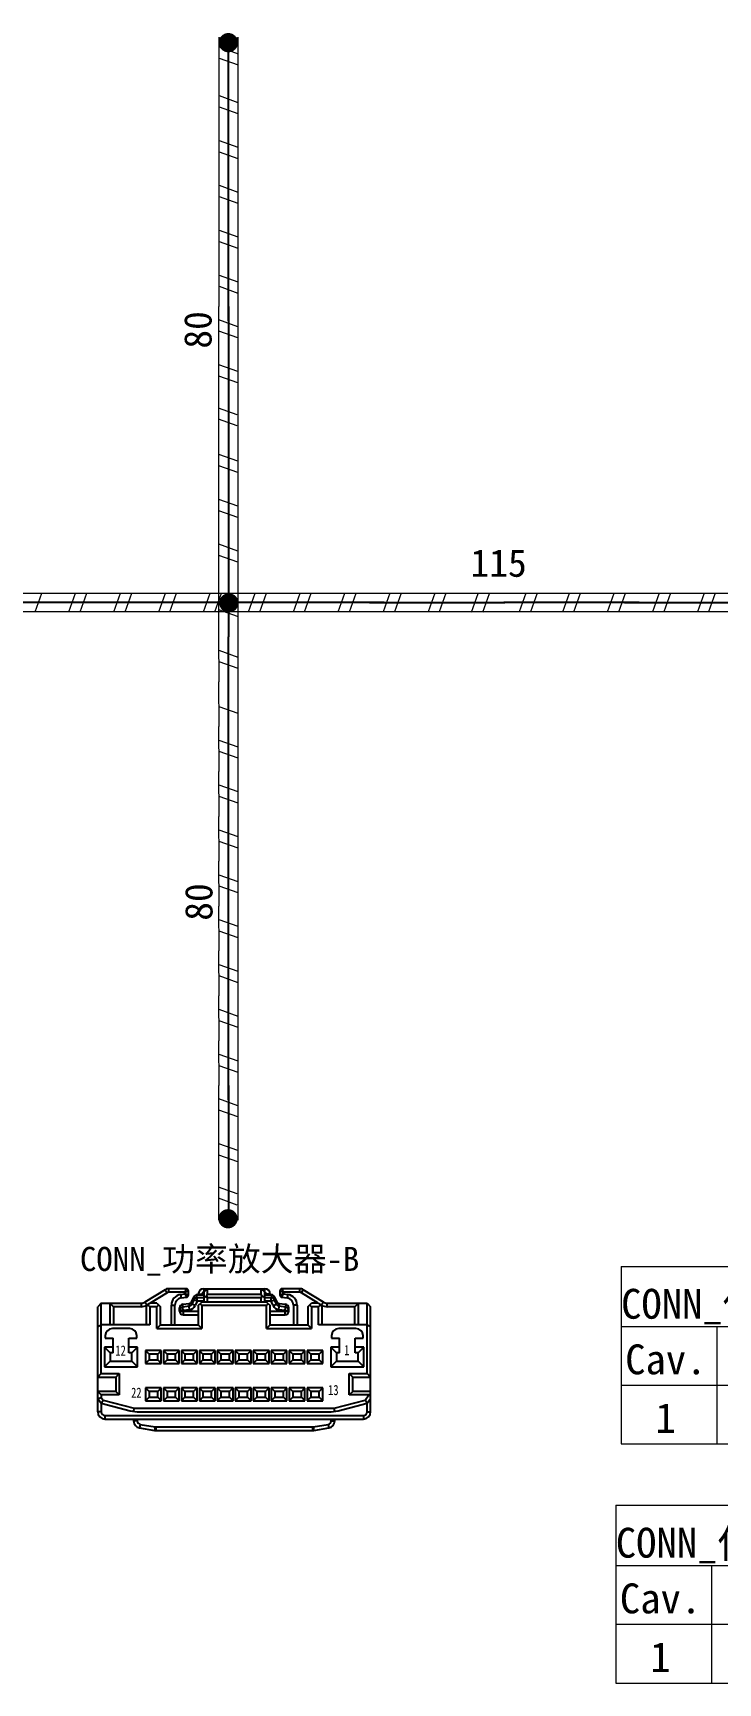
# Model space of a CAD drawing. Header units: millimetres. Extents: x 17 to 3784, y 12 to 1382.
# Drawn here: x 1655.9 to 1691.8, y 818.8 to 905.4 of the extents above; entities that cross this region are included whole.
import ezdxf

# ---------------------------------------------------------------- set-up
doc = ezdxf.new("R2010")
doc.units = ezdxf.units.MM
doc.styles.add('FangSong_GB2312_Style', font='simfang.ttf')
doc.styles.add('HZTXT', font='', dxfattribs={"width": 0.75})
doc.styles.get('HZTXT').set_extended_font_data('宋体')

msp = doc.modelspace()

# ---------------------------------------------------------------- hatches: boundary and pattern name
h = msp.add_hatch(color=0)
edge = h.paths.add_edge_path(flags=0)
edge.add_arc((1666.104, 904.846), 0.507, 180, 540)
h = msp.add_hatch(color=0)
edge = h.paths.add_edge_path(flags=0)
edge.add_arc((1666.128, 875.447), 0.507, 180, 540)
h = msp.add_hatch(color=0)
edge = h.paths.add_edge_path(flags=0)
edge.add_arc((1666.086, 843.134), 0.507, 180, 540)

# ---------------------------------------------------------------- linework, layer by layer
msp.add_line((1665.588, 905.074), (1666.633, 905.074))
at = {"color": 0}
msp.add_line((1665.599, 843.057), (1666.589, 843.057), dxfattribs=at)
at = {"color": 7, "linetype": 'Continuous'}
for p, q in [((1662.788, 839.408), (1661.725, 838.764)), ((1662.886, 839.247), (1661.998, 838.709)), ((1662.788, 839.408), (1662.886, 839.247)), ((1662.983, 839.274), (1662.983, 839.462)), ((1663.895, 839.462), (1662.983, 839.462)), ((1663.82, 839.274), (1662.983, 839.274)), ((1663.6, 839.162), (1663.82, 839.193)), ((1663.6, 839.162), (1663.626, 838.976)), ((1663.626, 838.976), (1663.911, 839.016)), ((1663.895, 839.462), (1663.82, 839.274)), ((1663.82, 839.274), (1664.008, 839.349)), ((1663.82, 839.193), (1663.82, 839.274)), ((1663.82, 839.193), (1663.911, 839.016)), ((1664.008, 839.127), (1663.82, 839.193)), ((1664.008, 839.127), (1664.008, 839.349)), ((1664.192, 838.802), (1664.289, 839.028)), ((1664.287, 839.025), (1664.287, 838.874)), ((1664.458, 838.992), (1664.458, 839.142)), ((1664.462, 839.142), (1664.809, 839.142)), ((1664.462, 838.803), (1664.462, 838.992)), ((1664.809, 838.992), (1664.462, 838.992)), ((1664.526, 839.142), (1664.526, 839.18)), ((1664.526, 839.18), (1664.714, 839.18)), ((1664.714, 839.142), (1664.714, 839.18)), ((1664.997, 839.462), (1664.809, 839.274)), ((1664.809, 839.462), (1664.809, 838.766)), ((1664.809, 839.462), (1668.011, 839.462)), ((1664.957, 839.092), (1664.809, 838.976)), ((1664.997, 839.462), (1664.997, 839.159)), ((1667.822, 839.159), (1664.997, 839.159)), ((1664.997, 838.976), (1664.997, 838.766)), ((1667.822, 838.976), (1664.997, 838.976)), ((1667.822, 839.159), (1667.822, 839.462)), ((1667.822, 839.462), (1668.011, 839.274)), ((1667.822, 838.766), (1667.822, 838.976)), ((1667.862, 839.092), (1668.011, 838.976)), ((1668.011, 838.766), (1668.011, 839.462)), ((1668.011, 839.142), (1668.357, 839.142)), ((1668.357, 838.992), (1668.011, 838.992)), ((1668.105, 839.18), (1668.105, 839.142)), ((1668.293, 839.18), (1668.105, 839.18)), ((1668.293, 839.18), (1668.293, 839.142)), ((1668.357, 838.803), (1668.357, 838.992)), ((1668.361, 839.142), (1668.361, 838.992)), ((1668.53, 839.028), (1668.628, 838.802)), ((1668.532, 838.874), (1668.532, 839.025)), ((1668.811, 839.349), (1668.811, 839.127)), ((1668.811, 839.349), (1668.999, 839.274)), ((1668.999, 839.193), (1668.811, 839.127)), ((1668.908, 839.016), (1668.999, 839.193)), ((1668.908, 839.016), (1669.193, 838.976)), ((1669.836, 839.462), (1668.924, 839.462)), ((1668.999, 839.274), (1668.924, 839.462)), ((1668.999, 839.274), (1668.999, 839.193)), ((1669.836, 839.274), (1668.999, 839.274)), ((1668.999, 839.193), (1669.219, 839.162)), ((1669.219, 839.162), (1669.193, 838.976)), ((1669.836, 839.462), (1669.836, 839.274)), ((1669.934, 839.247), (1670.031, 839.408)), ((1670.821, 838.709), (1669.934, 839.247)), ((1671.094, 838.764), (1670.031, 839.408)), ((1659.441, 838.709), (1659.252, 838.521)), ((1659.252, 833.002), (1659.252, 838.521)), ((1659.441, 835.017), (1659.441, 838.709)), ((1659.441, 838.709), (1661.53, 838.709)), ((1659.893, 838.709), (1659.893, 837.56)), ((1659.893, 838.709), (1660.081, 838.521)), ((1660.081, 838.521), (1660.081, 837.56)), ((1661.53, 838.521), (1660.081, 838.521)), ((1661.53, 838.709), (1661.53, 838.521)), ((1661.823, 838.603), (1661.725, 838.764)), ((1661.795, 838.521), (1661.983, 838.709)), ((1661.795, 838.521), (1661.795, 837.56)), ((1661.96, 838.686), (1661.823, 838.603)), ((1661.889, 838.615), (1661.983, 838.521)), ((1662.36, 838.709), (1661.983, 838.709)), ((1661.983, 838.521), (1661.983, 837.56)), ((1662.36, 838.521), (1661.983, 838.521)), ((1662.36, 838.709), (1662.548, 838.521)), ((1662.454, 838.615), (1662.36, 838.521)), ((1662.36, 837.372), (1662.36, 838.521)), ((1662.548, 837.56), (1662.548, 838.521)), ((1663.114, 837.56), (1663.114, 838.603)), ((1663.114, 838.603), (1663.302, 838.603)), ((1663.302, 837.56), (1663.302, 838.603)), ((1663.547, 838.28), (1663.547, 838.459)), ((1663.735, 838.312), (1663.547, 838.312)), ((1663.547, 838.28), (1664.526, 838.28)), ((1663.71, 838.645), (1664.044, 838.69)), ((1664.042, 838.54), (1663.712, 838.499)), ((1663.735, 838.312), (1663.712, 838.499)), ((1663.713, 838.499), (1663.713, 838.646)), ((1664.066, 838.353), (1663.735, 838.312)), ((1663.735, 838.312), (1663.735, 838.092)), ((1663.735, 838.092), (1664.526, 838.092)), ((1664.066, 838.353), (1664.042, 838.54)), ((1664.045, 838.69), (1664.045, 838.541)), ((1664.289, 838.878), (1664.192, 838.653)), ((1664.365, 838.578), (1664.192, 838.653)), ((1664.194, 838.807), (1664.194, 838.657)), ((1664.462, 838.803), (1664.289, 838.878)), ((1664.462, 838.803), (1664.365, 838.578)), ((1664.809, 838.803), (1664.462, 838.803)), ((1664.526, 838.577), (1664.714, 838.766)), ((1664.526, 838.577), (1664.526, 837.56)), ((1664.714, 838.577), (1664.62, 838.671)), ((1668.105, 838.766), (1664.714, 838.766)), ((1664.714, 838.577), (1664.714, 837.372)), ((1668.105, 838.577), (1664.714, 838.577)), ((1668.357, 838.803), (1668.011, 838.803)), ((1668.105, 838.766), (1668.293, 838.577)), ((1668.105, 838.577), (1668.199, 838.671)), ((1668.105, 837.372), (1668.105, 838.577)), ((1668.293, 837.56), (1668.293, 838.577)), ((1668.293, 838.28), (1669.272, 838.28)), ((1668.293, 838.092), (1669.084, 838.092)), ((1668.357, 838.803), (1668.53, 838.878)), ((1668.454, 838.578), (1668.357, 838.803)), ((1668.454, 838.578), (1668.627, 838.653)), ((1668.627, 838.653), (1668.53, 838.878)), ((1668.625, 838.657), (1668.625, 838.807)), ((1668.753, 838.353), (1668.777, 838.54)), ((1669.084, 838.312), (1668.753, 838.353)), ((1668.775, 838.541), (1668.775, 838.69)), ((1668.776, 838.69), (1669.109, 838.645)), ((1669.108, 838.499), (1668.777, 838.54)), ((1669.084, 838.312), (1669.108, 838.499)), ((1669.084, 838.092), (1669.084, 838.312)), ((1669.084, 838.312), (1669.272, 838.312)), ((1669.106, 838.646), (1669.106, 838.499)), ((1669.272, 838.28), (1669.272, 838.459)), ((1669.517, 838.603), (1669.517, 837.56)), ((1669.706, 838.603), (1669.517, 838.603)), ((1669.706, 838.603), (1669.706, 837.56)), ((1670.271, 838.521), (1670.459, 838.709)), ((1670.271, 838.521), (1670.271, 837.56)), ((1670.365, 838.615), (1670.459, 838.521)), ((1670.836, 838.709), (1670.459, 838.709)), ((1670.836, 838.521), (1670.459, 838.521)), ((1670.459, 838.521), (1670.459, 837.372)), ((1670.836, 838.709), (1671.024, 838.521)), ((1670.93, 838.615), (1670.836, 838.521)), ((1670.836, 837.56), (1670.836, 838.521)), ((1670.997, 838.603), (1670.859, 838.686)), ((1671.094, 838.764), (1670.997, 838.603)), ((1671.024, 837.56), (1671.024, 838.521)), ((1671.289, 838.709), (1673.378, 838.709)), ((1671.289, 838.521), (1671.289, 838.709)), ((1672.738, 838.521), (1671.289, 838.521)), ((1672.926, 838.709), (1672.738, 838.521)), ((1672.738, 837.56), (1672.738, 838.521)), ((1672.926, 837.56), (1672.926, 838.709)), ((1673.378, 835.017), (1673.378, 838.709)), ((1673.378, 838.709), (1673.567, 838.521)), ((1673.567, 833.002), (1673.567, 838.521)), ((1659.252, 837.482), (1659.441, 837.56)), ((1661.983, 837.56), (1659.441, 837.56)), ((1660.929, 837.372), (1660.025, 837.372)), ((1662.548, 837.56), (1662.36, 837.372)), ((1662.36, 837.372), (1664.714, 837.372)), ((1662.548, 837.56), (1664.526, 837.56)), ((1664.526, 837.56), (1664.714, 837.372)), ((1668.105, 837.372), (1668.293, 837.56)), ((1668.105, 837.372), (1670.459, 837.372)), ((1668.293, 837.56), (1670.271, 837.56)), ((1670.271, 837.56), (1670.459, 837.372)), ((1673.378, 837.56), (1670.836, 837.56)), ((1672.795, 837.372), (1671.891, 837.372)), ((1673.378, 837.56), (1673.567, 837.482)), ((1659.61, 836.402), (1659.61, 835.366)), ((1659.912, 836.1), (1659.61, 836.402)), ((1660.062, 836.402), (1659.61, 836.402)), ((1659.648, 836.995), (1659.648, 836.863)), ((1659.648, 836.863), (1660.062, 836.863)), ((1660.062, 836.1), (1660.062, 836.863)), ((1660.891, 836.1), (1660.891, 836.863)), ((1660.891, 836.863), (1661.305, 836.863)), ((1661.343, 836.402), (1660.891, 836.402)), ((1661.042, 836.1), (1661.343, 836.402)), ((1661.305, 836.863), (1661.305, 836.995)), ((1661.343, 835.366), (1661.343, 836.402)), ((1671.928, 836.402), (1671.476, 836.402)), ((1671.778, 836.1), (1671.476, 836.402)), ((1671.476, 836.402), (1671.476, 835.366)), ((1671.514, 836.995), (1671.514, 836.863)), ((1671.514, 836.863), (1671.928, 836.863)), ((1671.928, 836.1), (1671.928, 836.863)), ((1672.757, 836.863), (1673.171, 836.863)), ((1672.757, 836.1), (1672.757, 836.863)), ((1673.209, 836.402), (1672.757, 836.402)), ((1672.908, 836.1), (1673.209, 836.402)), ((1673.171, 836.863), (1673.171, 836.995)), ((1673.209, 835.366), (1673.209, 836.402)), ((1659.912, 835.667), (1659.61, 835.366)), ((1659.912, 836.1), (1659.912, 835.667)), ((1660.062, 836.1), (1659.912, 836.1)), ((1659.912, 835.667), (1661.042, 835.667)), ((1661.042, 836.1), (1660.891, 836.1)), ((1661.042, 835.667), (1661.042, 836.1)), ((1661.042, 835.667), (1661.343, 835.366)), ((1661.757, 836.223), (1661.757, 835.545)), ((1661.946, 836.035), (1661.757, 836.223)), ((1662.586, 836.223), (1661.757, 836.223)), ((1661.946, 835.733), (1661.757, 835.545)), ((1661.757, 835.545), (1662.586, 835.545)), ((1661.946, 836.035), (1661.946, 835.733)), ((1662.398, 836.035), (1661.946, 836.035)), ((1661.946, 835.733), (1662.398, 835.733)), ((1662.398, 836.035), (1662.586, 836.223)), ((1662.398, 835.733), (1662.398, 836.035)), ((1662.398, 835.733), (1662.586, 835.545)), ((1662.586, 835.545), (1662.586, 836.223)), ((1662.699, 836.223), (1662.699, 835.545)), ((1662.887, 836.035), (1662.699, 836.223)), ((1663.528, 836.223), (1662.699, 836.223)), ((1662.887, 835.733), (1662.699, 835.545)), ((1662.699, 835.545), (1663.528, 835.545)), ((1662.887, 836.035), (1662.887, 835.733)), ((1663.34, 836.035), (1662.887, 836.035)), ((1662.887, 835.733), (1663.34, 835.733)), ((1663.34, 836.035), (1663.528, 836.223)), ((1663.34, 835.733), (1663.34, 836.035)), ((1663.34, 835.733), (1663.528, 835.545)), ((1663.528, 835.545), (1663.528, 836.223)), ((1663.641, 836.223), (1663.641, 835.545)), ((1663.829, 836.035), (1663.641, 836.223)), ((1664.47, 836.223), (1663.641, 836.223)), ((1663.829, 835.733), (1663.641, 835.545)), ((1663.641, 835.545), (1664.47, 835.545)), ((1663.829, 836.035), (1663.829, 835.733)), ((1664.281, 836.035), (1663.829, 836.035)), ((1663.829, 835.733), (1664.281, 835.733)), ((1664.281, 836.035), (1664.47, 836.223)), ((1664.281, 835.733), (1664.281, 836.035)), ((1664.281, 835.733), (1664.47, 835.545)), ((1664.47, 835.545), (1664.47, 836.223)), ((1664.583, 836.223), (1664.583, 835.545)), ((1664.771, 836.035), (1664.583, 836.223)), ((1665.411, 836.223), (1664.583, 836.223)), ((1664.771, 835.733), (1664.583, 835.545)), ((1664.583, 835.545), (1665.411, 835.545)), ((1664.771, 836.035), (1664.771, 835.733)), ((1665.223, 836.035), (1664.771, 836.035)), ((1664.771, 835.733), (1665.223, 835.733)), ((1665.223, 836.035), (1665.411, 836.223)), ((1665.223, 835.733), (1665.223, 836.035)), ((1665.223, 835.733), (1665.411, 835.545)), ((1665.411, 835.545), (1665.411, 836.223)), ((1665.524, 836.223), (1665.524, 835.545)), ((1665.713, 836.035), (1665.524, 836.223)), ((1666.353, 836.223), (1665.524, 836.223)), ((1665.713, 835.733), (1665.524, 835.545)), ((1665.524, 835.545), (1666.353, 835.545)), ((1665.713, 836.035), (1665.713, 835.733)), ((1666.165, 836.035), (1665.713, 836.035)), ((1665.713, 835.733), (1666.165, 835.733)), ((1666.165, 836.035), (1666.353, 836.223)), ((1666.165, 835.733), (1666.165, 836.035)), ((1666.165, 835.733), (1666.353, 835.545)), ((1666.353, 835.545), (1666.353, 836.223)), ((1666.466, 836.223), (1666.466, 835.545)), ((1667.295, 836.223), (1666.466, 836.223)), ((1666.654, 836.035), (1666.466, 836.223)), ((1666.654, 835.733), (1666.466, 835.545)), ((1666.466, 835.545), (1667.295, 835.545)), ((1666.654, 836.035), (1666.654, 835.733)), ((1667.106, 836.035), (1666.654, 836.035)), ((1666.654, 835.733), (1667.106, 835.733)), ((1667.106, 836.035), (1667.295, 836.223)), ((1667.106, 835.733), (1667.106, 836.035)), ((1667.106, 835.733), (1667.295, 835.545)), ((1667.295, 835.545), (1667.295, 836.223)), ((1668.237, 836.223), (1667.408, 836.223)), ((1667.408, 836.223), (1667.408, 835.545)), ((1667.596, 836.035), (1667.408, 836.223)), ((1667.596, 835.733), (1667.408, 835.545)), ((1667.408, 835.545), (1668.237, 835.545)), ((1668.048, 836.035), (1667.596, 836.035)), ((1667.596, 836.035), (1667.596, 835.733)), ((1667.596, 835.733), (1668.048, 835.733)), ((1668.048, 836.035), (1668.237, 836.223)), ((1668.048, 835.733), (1668.048, 836.035)), ((1668.048, 835.733), (1668.237, 835.545)), ((1668.237, 835.545), (1668.237, 836.223)), ((1669.178, 836.223), (1668.35, 836.223)), ((1668.35, 836.223), (1668.35, 835.545)), ((1668.538, 836.035), (1668.35, 836.223)), ((1668.538, 835.733), (1668.35, 835.545)), ((1668.35, 835.545), (1669.178, 835.545)), ((1668.99, 836.035), (1668.538, 836.035)), ((1668.538, 836.035), (1668.538, 835.733)), ((1668.538, 835.733), (1668.99, 835.733)), ((1668.99, 836.035), (1669.178, 836.223)), ((1668.99, 835.733), (1668.99, 836.035)), ((1668.99, 835.733), (1669.178, 835.545)), ((1669.178, 835.545), (1669.178, 836.223)), ((1670.12, 836.223), (1669.291, 836.223)), ((1669.48, 836.035), (1669.291, 836.223)), ((1669.291, 836.223), (1669.291, 835.545)), ((1669.48, 835.733), (1669.291, 835.545)), ((1669.291, 835.545), (1670.12, 835.545)), ((1669.932, 836.035), (1669.48, 836.035)), ((1669.48, 836.035), (1669.48, 835.733)), ((1669.48, 835.733), (1669.932, 835.733)), ((1669.932, 836.035), (1670.12, 836.223)), ((1669.932, 835.733), (1669.932, 836.035)), ((1669.932, 835.733), (1670.12, 835.545)), ((1670.12, 835.545), (1670.12, 836.223)), ((1671.062, 836.223), (1670.233, 836.223)), ((1670.421, 836.035), (1670.233, 836.223)), ((1670.233, 836.223), (1670.233, 835.545)), ((1670.421, 835.733), (1670.233, 835.545)), ((1670.233, 835.545), (1671.062, 835.545)), ((1670.873, 836.035), (1670.421, 836.035)), ((1670.421, 836.035), (1670.421, 835.733)), ((1670.421, 835.733), (1670.873, 835.733)), ((1670.873, 836.035), (1671.062, 836.223)), ((1670.873, 835.733), (1670.873, 836.035)), ((1670.873, 835.733), (1671.062, 835.545)), ((1671.062, 835.545), (1671.062, 836.223)), ((1671.778, 835.667), (1671.476, 835.366)), ((1671.928, 836.1), (1671.778, 836.1)), ((1671.778, 836.1), (1671.778, 835.667)), ((1671.778, 835.667), (1672.908, 835.667)), ((1672.908, 836.1), (1672.757, 836.1)), ((1672.908, 835.667), (1672.908, 836.1)), ((1672.908, 835.667), (1673.209, 835.366)), ((1659.252, 834.829), (1659.441, 835.017)), ((1659.252, 834.829), (1660.194, 834.829)), ((1659.441, 835.017), (1660.382, 835.017)), ((1659.61, 835.366), (1661.343, 835.366)), ((1660.194, 834.829), (1660.382, 835.017)), ((1660.194, 834.829), (1660.194, 834.076)), ((1660.382, 835.017), (1660.382, 833.887)), ((1671.476, 835.366), (1673.209, 835.366)), ((1672.437, 835.017), (1673.378, 835.017)), ((1672.625, 834.829), (1672.437, 835.017)), ((1672.437, 833.887), (1672.437, 835.017)), ((1672.625, 834.829), (1673.567, 834.829)), ((1672.625, 834.076), (1672.625, 834.829)), ((1673.567, 834.829), (1673.378, 835.017)), ((1659.252, 834.076), (1659.441, 833.887)), ((1660.194, 834.076), (1659.252, 834.076)), ((1659.252, 833.695), (1659.441, 833.759)), ((1659.441, 833.887), (1659.441, 833.759)), ((1660.382, 833.887), (1659.441, 833.887)), ((1659.441, 833.759), (1659.545, 833.623)), ((1660.194, 834.076), (1660.382, 833.887)), ((1661.757, 834.264), (1661.757, 833.586)), ((1661.946, 834.076), (1661.757, 834.264)), ((1662.586, 834.264), (1661.757, 834.264)), ((1661.946, 833.774), (1661.757, 833.586)), ((1661.946, 834.076), (1661.946, 833.774)), ((1662.398, 834.076), (1661.946, 834.076)), ((1661.946, 833.774), (1662.398, 833.774)), ((1662.398, 834.076), (1662.586, 834.264)), ((1662.398, 833.774), (1662.398, 834.076)), ((1662.398, 833.774), (1662.586, 833.586)), ((1662.586, 833.586), (1662.586, 834.264)), ((1662.699, 834.264), (1662.699, 833.586)), ((1662.887, 834.076), (1662.699, 834.264)), ((1663.528, 834.264), (1662.699, 834.264)), ((1662.887, 833.774), (1662.699, 833.586)), ((1662.887, 834.076), (1662.887, 833.774)), ((1663.34, 834.076), (1662.887, 834.076)), ((1662.887, 833.774), (1663.34, 833.774)), ((1663.34, 834.076), (1663.528, 834.264)), ((1663.34, 833.774), (1663.34, 834.076)), ((1663.34, 833.774), (1663.528, 833.586)), ((1663.528, 833.586), (1663.528, 834.264)), ((1663.641, 834.264), (1663.641, 833.586)), ((1663.829, 834.076), (1663.641, 834.264)), ((1664.47, 834.264), (1663.641, 834.264)), ((1663.829, 833.774), (1663.641, 833.586)), ((1663.829, 834.076), (1663.829, 833.774)), ((1664.281, 834.076), (1663.829, 834.076)), ((1663.829, 833.774), (1664.281, 833.774)), ((1664.281, 834.076), (1664.47, 834.264)), ((1664.281, 833.774), (1664.281, 834.076)), ((1664.281, 833.774), (1664.47, 833.586)), ((1664.47, 833.586), (1664.47, 834.264)), ((1664.771, 834.076), (1664.583, 834.264)), ((1664.583, 834.264), (1664.583, 833.586)), ((1665.411, 834.264), (1664.583, 834.264)), ((1664.771, 833.774), (1664.583, 833.586)), ((1664.771, 834.076), (1664.771, 833.774)), ((1665.223, 834.076), (1664.771, 834.076)), ((1664.771, 833.774), (1665.223, 833.774)), ((1665.223, 834.076), (1665.411, 834.264)), ((1665.223, 833.774), (1665.223, 834.076)), ((1665.223, 833.774), (1665.411, 833.586)), ((1665.411, 833.586), (1665.411, 834.264)), ((1665.713, 834.076), (1665.524, 834.264)), ((1666.353, 834.264), (1665.524, 834.264)), ((1665.524, 834.264), (1665.524, 833.586)), ((1665.713, 833.774), (1665.524, 833.586)), ((1666.165, 834.076), (1665.713, 834.076)), ((1665.713, 834.076), (1665.713, 833.774)), ((1665.713, 833.774), (1666.165, 833.774)), ((1666.165, 834.076), (1666.353, 834.264)), ((1666.165, 833.774), (1666.165, 834.076)), ((1666.165, 833.774), (1666.353, 833.586)), ((1666.353, 833.586), (1666.353, 834.264)), ((1667.295, 834.264), (1666.466, 834.264)), ((1666.654, 834.076), (1666.466, 834.264)), ((1666.466, 834.264), (1666.466, 833.586)), ((1666.654, 833.774), (1666.466, 833.586)), ((1667.106, 834.076), (1666.654, 834.076)), ((1666.654, 834.076), (1666.654, 833.774)), ((1666.654, 833.774), (1667.106, 833.774)), ((1667.106, 834.076), (1667.295, 834.264)), ((1667.106, 833.774), (1667.106, 834.076)), ((1667.106, 833.774), (1667.295, 833.586)), ((1667.295, 833.586), (1667.295, 834.264)), ((1668.237, 834.264), (1667.408, 834.264)), ((1667.596, 834.076), (1667.408, 834.264)), ((1667.408, 834.264), (1667.408, 833.586)), ((1667.596, 833.774), (1667.408, 833.586)), ((1668.048, 834.076), (1667.596, 834.076)), ((1667.596, 834.076), (1667.596, 833.774)), ((1667.596, 833.774), (1668.048, 833.774)), ((1668.048, 834.076), (1668.237, 834.264)), ((1668.048, 833.774), (1668.048, 834.076)), ((1668.048, 833.774), (1668.237, 833.586)), ((1668.237, 833.586), (1668.237, 834.264)), ((1669.178, 834.264), (1668.35, 834.264)), ((1668.538, 834.076), (1668.35, 834.264)), ((1668.35, 834.264), (1668.35, 833.586)), ((1668.538, 833.774), (1668.35, 833.586)), ((1668.99, 834.076), (1668.538, 834.076)), ((1668.538, 834.076), (1668.538, 833.774)), ((1668.538, 833.774), (1668.99, 833.774)), ((1668.99, 834.076), (1669.178, 834.264)), ((1668.99, 833.774), (1668.99, 834.076)), ((1668.99, 833.774), (1669.178, 833.586)), ((1669.178, 833.586), (1669.178, 834.264)), ((1670.12, 834.264), (1669.291, 834.264)), ((1669.48, 834.076), (1669.291, 834.264)), ((1669.291, 834.264), (1669.291, 833.586)), ((1669.48, 833.774), (1669.291, 833.586)), ((1669.932, 834.076), (1669.48, 834.076)), ((1669.48, 834.076), (1669.48, 833.774)), ((1669.48, 833.774), (1669.932, 833.774)), ((1669.932, 834.076), (1670.12, 834.264)), ((1669.932, 833.774), (1669.932, 834.076)), ((1669.932, 833.774), (1670.12, 833.586)), ((1670.12, 833.586), (1670.12, 834.264)), ((1671.062, 834.264), (1670.233, 834.264)), ((1670.421, 834.076), (1670.233, 834.264)), ((1670.233, 834.264), (1670.233, 833.586)), ((1670.421, 833.774), (1670.233, 833.586)), ((1670.873, 834.076), (1670.421, 834.076)), ((1670.421, 834.076), (1670.421, 833.774)), ((1670.421, 833.774), (1670.873, 833.774)), ((1670.873, 834.076), (1671.062, 834.264)), ((1670.873, 833.774), (1670.873, 834.076)), ((1670.873, 833.774), (1671.062, 833.586)), ((1671.062, 833.586), (1671.062, 834.264)), ((1672.625, 834.076), (1672.437, 833.887)), ((1673.477, 833.887), (1672.437, 833.887)), ((1673.567, 834.076), (1672.625, 834.076)), ((1673.274, 833.623), (1673.477, 833.887)), ((1673.567, 833.932), (1673.477, 833.887)), ((1659.252, 833.695), (1659.434, 833.458)), ((1659.441, 833.002), (1659.252, 833.002)), ((1659.434, 833.458), (1659.545, 833.623)), ((1659.434, 833.458), (1660.951, 833.052)), ((1659.441, 833.456), (1659.441, 833.002)), ((1659.545, 833.623), (1661.161, 833.19)), ((1660.951, 833.052), (1661.327, 833.002)), ((1661.139, 833.027), (1661.161, 833.19)), ((1661.161, 833.19), (1671.659, 833.19)), ((1661.327, 833.002), (1671.492, 833.002)), ((1661.757, 833.586), (1662.586, 833.586)), ((1662.699, 833.586), (1663.528, 833.586)), ((1663.641, 833.586), (1664.47, 833.586)), ((1664.583, 833.586), (1665.411, 833.586)), ((1665.524, 833.586), (1666.353, 833.586)), ((1666.466, 833.586), (1667.295, 833.586)), ((1667.408, 833.586), (1668.237, 833.586)), ((1668.35, 833.586), (1669.178, 833.586)), ((1669.291, 833.586), (1670.12, 833.586)), ((1670.233, 833.586), (1671.062, 833.586)), ((1671.492, 833.002), (1671.868, 833.052)), ((1671.659, 833.19), (1673.274, 833.623)), ((1671.68, 833.027), (1671.659, 833.19)), ((1671.868, 833.052), (1673.385, 833.458)), ((1673.385, 833.458), (1673.274, 833.623)), ((1673.378, 833.002), (1673.378, 833.456)), ((1673.378, 833.002), (1673.567, 833.002)), ((1673.385, 833.458), (1673.567, 833.695)), ((1659.629, 832.814), (1659.629, 832.625)), ((1659.629, 832.814), (1673.19, 832.814)), ((1659.629, 832.625), (1673.19, 832.625)), ((1661.136, 832.625), (1661.136, 832.53)), ((1661.324, 832.53), (1661.136, 832.53)), ((1661.324, 832.625), (1661.324, 832.53)), ((1661.482, 832.344), (1661.451, 832.159)), ((1661.451, 832.159), (1662.235, 832.028)), ((1661.482, 832.344), (1662.266, 832.214)), ((1662.266, 832.214), (1662.235, 832.028)), ((1662.297, 832.211), (1662.297, 832.023)), ((1662.297, 832.211), (1670.522, 832.211)), ((1670.522, 832.211), (1670.522, 832.023)), ((1670.553, 832.214), (1671.338, 832.344)), ((1670.553, 832.214), (1670.584, 832.028)), ((1670.584, 832.028), (1671.369, 832.159)), ((1671.338, 832.344), (1671.369, 832.159)), ((1671.495, 832.53), (1671.495, 832.625)), ((1671.495, 832.53), (1671.683, 832.53)), ((1671.683, 832.53), (1671.683, 832.625)), ((1673.19, 832.814), (1673.19, 832.625)), ((1662.297, 832.023), (1670.522, 832.023))]:
    msp.add_line(p, q, dxfattribs=at)
at = {"color": 7, "linetype": 'Continuous', "lineweight": 0}
for points in [[(1665.616, 902.775), (1665.615, 905.129)], [(1666.595, 905.129), (1666.596, 902.775)], [(1665.63, 904.619), (1666.611, 904.265)], [(1665.63, 904.03), (1666.611, 903.677)], [(1665.616, 900.42), (1665.615, 902.775)], [(1666.595, 902.775), (1666.596, 900.42)], [(1665.615, 902.068), (1666.596, 901.715)], [(1665.615, 901.48), (1666.596, 901.127)], [(1665.616, 898.066), (1665.615, 900.42)], [(1665.615, 899.714), (1666.596, 899.361)], [(1666.595, 900.42), (1666.596, 898.066)], [(1665.615, 899.125), (1666.596, 898.772)], [(1665.616, 895.712), (1665.615, 898.066)], [(1666.595, 898.066), (1666.596, 895.712)], [(1665.615, 897.36), (1666.596, 897.006)], [(1665.615, 896.771), (1666.596, 896.418)], [(1665.616, 893.357), (1665.615, 895.712)], [(1666.595, 895.712), (1666.596, 893.357)], [(1665.615, 895.005), (1666.596, 894.652)], [(1665.615, 894.417), (1666.596, 894.063)], [(1665.616, 891.003), (1665.615, 893.357)], [(1665.615, 892.651), (1666.596, 892.298)], [(1666.595, 893.357), (1666.596, 891.003)], [(1665.615, 892.062), (1666.596, 891.709)], [(1665.612, 888.647), (1665.612, 891.001)], [(1666.593, 891.001), (1666.593, 888.647)], [(1666.593, 889.942), (1665.612, 890.295)], [(1666.593, 889.353), (1665.612, 889.706)], [(1665.612, 886.292), (1665.612, 888.647)], [(1666.593, 888.647), (1666.593, 886.292)], [(1666.593, 887.587), (1665.612, 887.941)], [(1666.593, 886.999), (1665.612, 887.352)], [(1666.574, 885.321), (1665.593, 885.674)]]:
    msp.add_lwpolyline(points, dxfattribs=at)
at = {"color": 7, "linetype": 'Continuous', "lineweight": 13}
for points in [[(1666.105, 905.087), (1666.105, 891.036)], [(1686.704, 840.633), (1752.579, 840.633)], [(1686.704, 840.633), (1686.704, 831.325)], [(1686.704, 837.477), (1752.579, 837.477)], [(1691.722, 837.477), (1691.722, 831.325)], [(1686.704, 834.401), (1752.579, 834.401)], [(1686.704, 831.325), (1752.579, 831.325)], [(1686.423, 828.098), (1752.415, 828.098)], [(1686.423, 828.098), (1686.423, 818.774)], [(1686.423, 824.936), (1752.415, 824.936)], [(1691.45, 824.936), (1691.45, 818.774)], [(1686.423, 821.855), (1752.415, 821.855)], [(1686.423, 818.774), (1752.415, 818.774)]]:
    msp.add_lwpolyline(points, dxfattribs=at)
at = {"color": 7, "linetype": 'Continuous', "lineweight": 25}
msp.add_lwpolyline([(1666.105, 890.25), (1666.105, 905.087)], dxfattribs=at)
at = {"color": 0, "linetype": 'Continuous', "lineweight": 25}
for points in [[(1666.103, 891.007), (1666.103, 873.667)], [(1674.269, 875.462), (1649.973, 875.462)], [(1673.509, 875.462), (1680.611, 875.462)], [(1687.647, 875.464), (1680.545, 875.464)], [(1686.888, 875.464), (1711.184, 875.464)], [(1666.103, 849.371), (1666.103, 873.667)], [(1666.103, 850.131), (1666.103, 843.029)]]:
    msp.add_lwpolyline(points, dxfattribs=at)
at = {"color": 0, "linetype": 'Continuous', "lineweight": 13}
for points in [[(1666.103, 890.999), (1666.103, 873.667)], [(1649.973, 875.462), (1673.483, 875.462)], [(1673.518, 875.462), (1680.611, 875.462)], [(1687.639, 875.464), (1680.545, 875.464)], [(1711.184, 875.464), (1687.674, 875.464)], [(1666.103, 873.667), (1666.103, 850.157)], [(1666.103, 850.122), (1666.103, 843.029)]]:
    msp.add_lwpolyline(points, dxfattribs=at)
at = {"color": 0, "linetype": 'Continuous', "lineweight": 0}
for points in [[(1665.612, 883.938), (1665.612, 886.292)], [(1666.593, 886.292), (1666.593, 883.938)], [(1666.574, 884.732), (1665.593, 885.085)], [(1665.612, 881.584), (1665.612, 883.938)], [(1666.593, 882.879), (1665.612, 883.232)], [(1666.593, 883.938), (1666.593, 881.584)], [(1666.593, 882.29), (1665.612, 882.643)], [(1665.612, 879.229), (1665.612, 881.584)], [(1666.593, 881.584), (1666.593, 879.229)], [(1666.593, 880.524), (1665.612, 880.877)], [(1666.593, 879.936), (1665.612, 880.289)], [(1665.612, 875.867), (1665.612, 879.229)], [(1666.593, 879.229), (1666.593, 875.786)], [(1666.593, 878.17), (1665.612, 878.523)], [(1666.593, 877.581), (1665.612, 877.935)], [(1654.681, 875.952), (1657.036, 875.953)], [(1655.976, 874.972), (1656.329, 875.953)], [(1657.036, 875.952), (1659.39, 875.953)], [(1657.742, 874.972), (1658.095, 875.953)], [(1658.33, 874.972), (1658.684, 875.953)], [(1659.39, 875.952), (1661.744, 875.953)], [(1660.096, 874.972), (1660.449, 875.953)], [(1660.685, 874.972), (1661.038, 875.953)], [(1661.744, 875.952), (1664.099, 875.953)], [(1662.451, 874.972), (1662.804, 875.953)], [(1663.039, 874.972), (1663.392, 875.953)], [(1664.099, 875.952), (1666.453, 875.953)], [(1664.805, 874.972), (1665.158, 875.953)], [(1665.394, 874.972), (1665.747, 875.953)], [(1666.581, 875.316), (1665.6, 875.669)], [(1665.612, 873.667), (1665.612, 876.022)], [(1666.453, 875.952), (1668.807, 875.953)], [(1666.593, 876.022), (1666.593, 873.667)], [(1667.159, 874.972), (1667.512, 875.953)], [(1667.748, 874.972), (1668.101, 875.953)], [(1668.807, 875.952), (1671.162, 875.953)], [(1669.514, 874.972), (1669.867, 875.953)], [(1670.102, 874.972), (1670.455, 875.953)], [(1671.162, 875.952), (1673.516, 875.953)], [(1671.868, 874.972), (1672.221, 875.953)], [(1672.457, 874.972), (1672.81, 875.953)], [(1673.515, 875.953), (1675.87, 875.953)], [(1674.575, 875.953), (1674.222, 874.972)], [(1675.163, 875.953), (1674.81, 874.972)], [(1675.87, 875.953), (1678.224, 875.953)], [(1676.929, 875.953), (1676.576, 874.972)], [(1677.518, 875.953), (1677.165, 874.972)], [(1678.224, 875.953), (1680.578, 875.953)], [(1679.196, 875.933), (1678.843, 874.952)], [(1679.784, 875.933), (1679.431, 874.952)], [(1680.578, 875.954), (1682.933, 875.954)], [(1681.372, 874.993), (1681.725, 875.974)], [(1681.961, 874.993), (1682.314, 875.974)], [(1682.933, 875.954), (1685.287, 875.954)], [(1683.639, 874.973), (1683.992, 875.954)], [(1684.228, 874.973), (1684.581, 875.954)], [(1685.287, 875.954), (1687.641, 875.954)], [(1685.993, 874.973), (1686.346, 875.954)], [(1686.582, 874.973), (1686.935, 875.954)], [(1687.641, 875.953), (1689.995, 875.954)], [(1688.7, 875.954), (1688.347, 874.973)], [(1689.289, 875.954), (1688.936, 874.973)], [(1689.995, 875.953), (1692.349, 875.954)], [(1691.054, 875.954), (1690.701, 874.973)], [(1691.643, 875.954), (1691.29, 874.973)], [(1657.036, 874.973), (1654.681, 874.972)], [(1659.39, 874.973), (1657.036, 874.972)], [(1661.744, 874.973), (1659.39, 874.972)], [(1664.099, 874.973), (1661.744, 874.972)], [(1666.453, 874.973), (1664.099, 874.972)], [(1666.581, 874.727), (1665.6, 875.08)], [(1668.807, 874.973), (1666.453, 874.972)], [(1671.162, 874.973), (1668.807, 874.972)], [(1673.516, 874.973), (1671.162, 874.972)], [(1675.87, 874.972), (1673.515, 874.972)], [(1678.224, 874.972), (1675.87, 874.972)], [(1680.578, 874.972), (1678.224, 874.972)], [(1682.933, 874.973), (1680.578, 874.973)], [(1685.287, 874.973), (1682.933, 874.973)], [(1687.641, 874.973), (1685.287, 874.973)], [(1689.995, 874.974), (1687.641, 874.973)], [(1692.349, 874.974), (1689.995, 874.973)], [(1665.614, 871.313), (1665.612, 873.667)], [(1666.592, 873.667), (1666.593, 871.313)], [(1665.612, 872.961), (1666.593, 872.609)], [(1665.612, 872.372), (1666.593, 872.019)], [(1665.614, 868.959), (1665.612, 871.313)], [(1666.592, 871.313), (1666.593, 868.959)], [(1665.612, 870.018), (1666.593, 869.665)], [(1665.614, 866.604), (1665.612, 868.959)], [(1666.592, 868.959), (1666.593, 866.604)], [(1665.612, 868.252), (1666.593, 867.899)], [(1665.612, 867.664), (1666.593, 867.311)], [(1665.614, 864.25), (1665.612, 866.604)], [(1665.612, 865.898), (1666.593, 865.545)], [(1666.592, 866.604), (1666.593, 864.25)], [(1665.612, 865.309), (1666.593, 864.956)], [(1665.614, 861.895), (1665.612, 864.25)], [(1666.592, 864.25), (1666.593, 861.895)], [(1665.612, 863.544), (1666.593, 863.19)], [(1665.612, 862.955), (1666.593, 862.602)], [(1665.614, 859.541), (1665.612, 861.895)], [(1666.592, 861.895), (1666.593, 859.541)], [(1665.612, 861.189), (1666.593, 860.836)], [(1665.612, 860.601), (1666.593, 860.247)], [(1665.614, 857.187), (1665.612, 859.541)], [(1666.592, 859.541), (1666.593, 857.187)], [(1665.612, 858.835), (1666.593, 858.482)], [(1665.612, 858.246), (1666.593, 857.893)], [(1665.614, 854.832), (1665.612, 857.187)], [(1666.592, 857.187), (1666.593, 854.832)], [(1665.612, 856.48), (1666.593, 856.127)], [(1665.612, 855.892), (1666.593, 855.539)], [(1665.614, 852.478), (1665.612, 854.832)], [(1666.592, 854.832), (1666.593, 852.478)], [(1665.612, 854.126), (1666.593, 853.773)], [(1665.612, 853.538), (1666.593, 853.184)], [(1665.614, 850.124), (1665.612, 852.478)], [(1666.592, 852.478), (1666.593, 850.124)], [(1665.612, 851.772), (1666.593, 851.419)], [(1665.612, 851.183), (1666.593, 850.83)], [(1665.612, 847.77), (1665.612, 850.124)], [(1666.593, 849.065), (1665.612, 849.418)], [(1666.593, 850.124), (1666.593, 847.77)], [(1666.593, 848.476), (1665.612, 848.83)], [(1665.612, 845.416), (1665.612, 847.77)], [(1666.593, 847.77), (1666.593, 845.416)], [(1666.593, 846.711), (1665.612, 847.064)], [(1666.593, 846.122), (1665.612, 846.475)], [(1665.612, 843.061), (1665.612, 845.416)], [(1666.593, 845.416), (1666.593, 843.061)], [(1666.574, 844.444), (1665.593, 844.797)], [(1666.574, 843.855), (1665.593, 844.208)]]:
    msp.add_lwpolyline(points, dxfattribs=at)
at = {"color": 7, "linetype": 'Continuous'}
for centre, radius, start, end in [((1662.983, 839.086), 0.377, 90, 121.2184), ((1662.983, 839.086), 0.188, 90, 121.2184), ((1663.679, 838.603), 0.565, 98, 180), ((1663.679, 838.603), 0.377, 98, 180), ((1663.895, 839.349), 0.113, 0, 90), ((1663.895, 839.127), 0.113, 278, 360), ((1664.462, 838.954), 0.188, 90, 156.7271), ((1664.462, 838.803), 0.188, 90, 156.7271), ((1664.809, 839.18), 0.283, 90, 180), ((1664.809, 839.18), 0.0942, 90, 180), ((1668.011, 839.18), 0.283, 0, 90), ((1668.011, 839.18), 0.0942, 0, 90), ((1668.357, 838.954), 0.188, 23.2729, 90), ((1668.357, 838.803), 0.188, 23.2729, 90), ((1668.924, 839.349), 0.113, 90, 180), ((1668.924, 839.127), 0.113, 180, 262), ((1669.141, 838.603), 0.377, 0, 82), ((1669.141, 838.603), 0.565, 0, 82), ((1669.836, 839.086), 0.377, 58.7816, 90), ((1669.836, 839.086), 0.188, 58.7816, 90), ((1661.53, 839.086), 0.377, 270, 301.2184), ((1661.53, 839.086), 0.565, 270, 301.2184), ((1663.735, 838.459), 0.188, 97.64748, 180), ((1663.735, 838.312), 0.188, 97.12502, 180), ((1663.735, 838.28), 0.188, 180, 270), ((1664.019, 838.727), 0.188, 277.12502, 336.7271), ((1664.019, 838.877), 0.188, 277.64748, 336.7271), ((1664.019, 838.727), 0.377, 277.12502, 336.7271), ((1668.8, 838.727), 0.377, 203.2729, 262.87498), ((1668.8, 838.727), 0.188, 203.2729, 262.87498), ((1668.801, 838.877), 0.188, 203.2729, 262.35252), ((1669.084, 838.28), 0.188, 270, 360), ((1669.084, 838.312), 0.188, 0, 82.87498), ((1669.084, 838.459), 0.188, 0, 82.35252), ((1671.289, 839.086), 0.565, 238.7816, 270), ((1671.289, 839.086), 0.377, 238.7816, 270), ((1660.025, 836.995), 0.377, 90, 180), ((1660.929, 836.995), 0.377, 0, 90), ((1671.891, 836.995), 0.377, 90, 180), ((1672.795, 836.995), 0.377, 0, 90), ((1659.629, 833.002), 0.377, 180, 270), ((1659.629, 833.002), 0.188, 180, 270), ((1673.19, 833.002), 0.377, 270, 0), ((1673.19, 833.002), 0.188, 270, 0), ((1661.513, 832.53), 0.377, 180, 260.53768), ((1661.513, 832.53), 0.188, 180, 260.53768), ((1662.297, 832.399), 0.377, 260.53768, 270), ((1662.297, 832.399), 0.188, 260.53768, 270), ((1670.522, 832.399), 0.188, 270, 279.46232), ((1670.522, 832.399), 0.377, 270, 279.46232), ((1671.307, 832.53), 0.188, 279.46232, 0), ((1671.307, 832.53), 0.377, 279.46232, 0)]:
    msp.add_arc(centre, radius, start, end, dxfattribs=at)
for centre, major_axis, ratio, start_param, end_param in [((1664.809, 838.976), (0.187, 0.187), 0.123106, -0.785398, -0.122489), ((1664.809, 838.976), (0, 0.188), 1, -1.570796, -0.907887), ((1668.011, 838.976), (0.187, -0.187), 0.123106, -3.019103, -2.356194), ((1668.011, 838.976), (0.188, 0), 1, 2.478684, 3.141593)]:
    msp.add_ellipse(centre, major_axis=major_axis, ratio=ratio, start_param=start_param, end_param=end_param, dxfattribs=at)

# ---------------------------------------------------------------- texts
at = {"color": 7, "linetype": 'Continuous', "style": 'FangSong_GB2312_Style'}
msp.add_text('80', height=1.4467, rotation=90, dxfattribs=at).set_placement((1665.224, 888.79))
at = {"color": 0, "linetype": 'Continuous', "style": 'FangSong_GB2312_Style'}
for s, height, p in [('115', 1.4467, (1678.801, 876.819)), ('CONN_功率放大器-B', 1.26546, (1658.317, 840.394))]:
    msp.add_text(s, height=height, dxfattribs=at).set_placement(p)
msp.add_text('80', height=1.4467, rotation=90, dxfattribs=at).set_placement((1665.271, 858.771))
at = {"color": 1, "linetype": 'Continuous', "style": 'FangSong_GB2312_Style'}
for s, height, p in [('CONN_低音扬声器+ TE 170892-3、63931-1', 1.5659, (1686.704, 837.889)), ('CONN_低音扬声器- TE 170823-1、63837-1', 1.56867, (1686.423, 825.35))]:
    msp.add_text(s, height=height, dxfattribs=at).set_placement(p)
at = {"color": 0, "style": 'HZTXT', "width": 0.75}
for s, p in [('12', (1660.18, 835.953)), ('1', (1672.178, 835.976)), ('22', (1661.005, 833.741)), ('13', (1671.337, 833.88))]:
    msp.add_text(s, height=0.534, dxfattribs=at).set_placement(p)
at = {"color": 7, "linetype": 'Continuous', "style": 'FangSong_GB2312_Style'}
for s, height, p in [('Cav.', 1.5659, (1686.917, 834.974)), ('1', 1.566, (1688.506, 831.899)), ('Cav.', 1.5687, (1686.636, 822.43)), ('1', 1.569, (1688.228, 819.349))]:
    msp.add_text(s, height=height, dxfattribs=at).set_placement(p)

doc.saveas('drawing.dxf')
